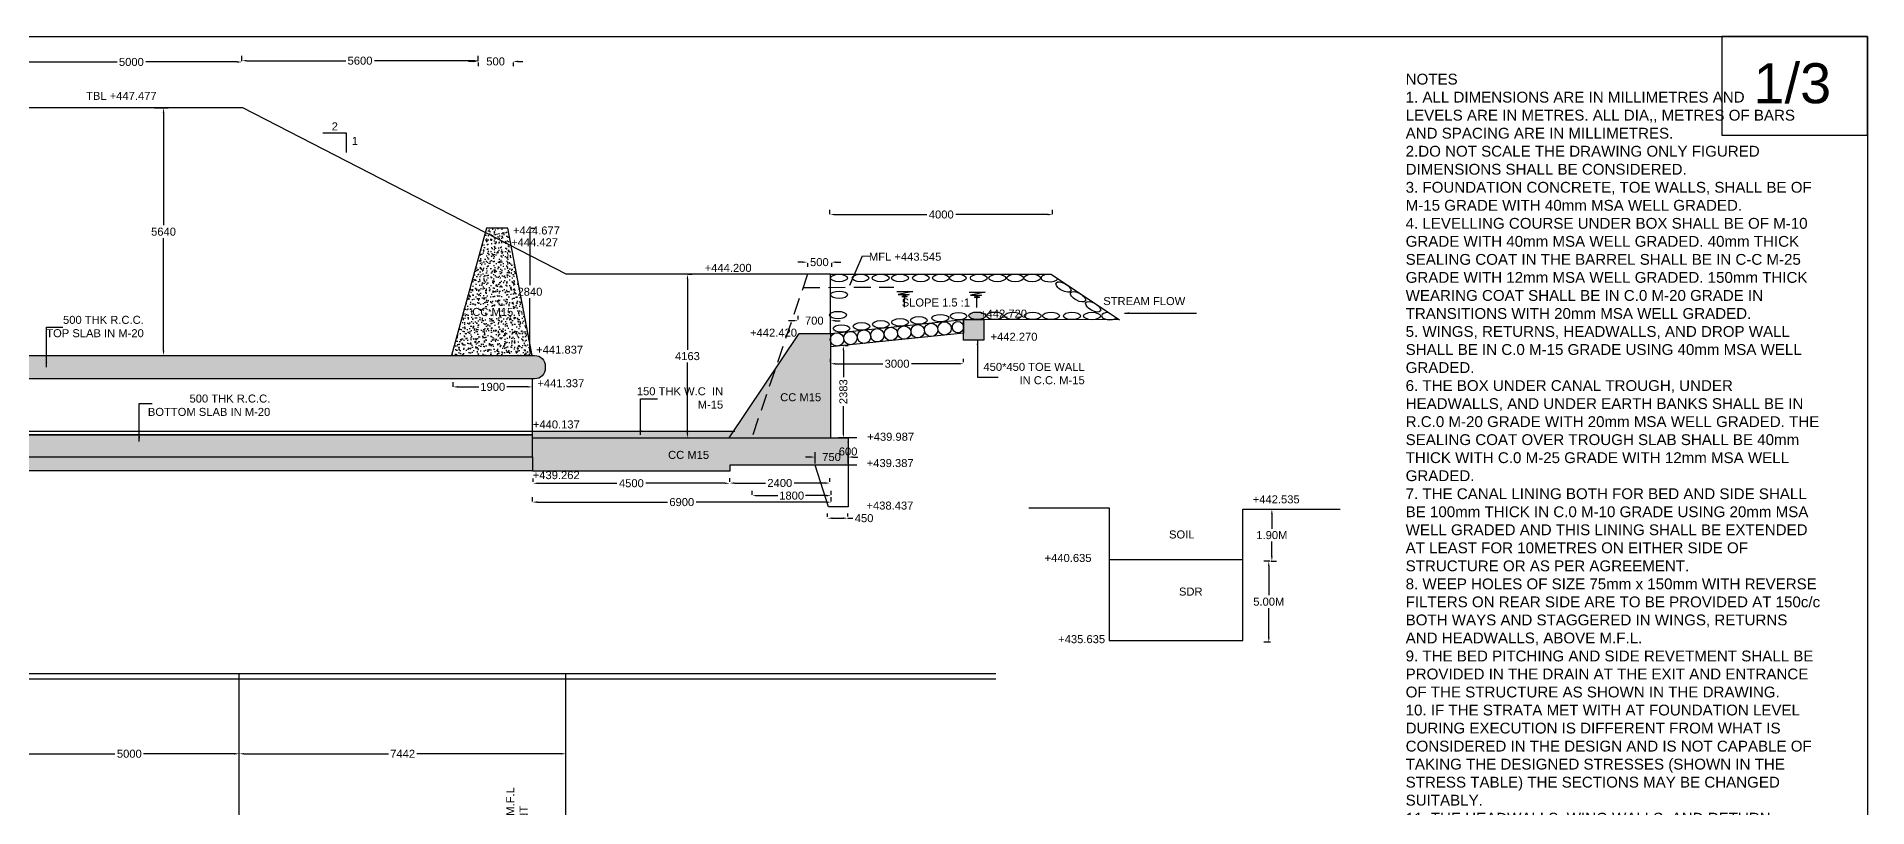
# Model space of a CAD drawing. Header units: metres. Extents: x 450 to 1468, y 479 to 784.
# Drawn here: x 1399.1 to 1467.8, y 755.2 to 784.1 of the extents above; entities that cross this region are included whole.
import ezdxf

# ---------------------------------------------------------------- set-up
doc = ezdxf.new("R2010")
doc.units = ezdxf.units.M
doc.header["$MEASUREMENT"] = 0
doc.linetypes.add('HIDDEN', pattern=[9.525, 6.35, -3.175])
for name, color, linetype in [('DIMENSION', 255, 'Continuous'), ('DRAWING', 7, 'Continuous'), ('HATCH', 7, 'Continuous'), ('TEXT', 255, 'Continuous')]:
    doc.layers.add(name, color=color, linetype=linetype)
doc.styles.get("Standard").update_dxf_attribs({"font": 'arial.ttf'})
doc.dimstyles.get("Standard").update_dxf_attribs({"dimtxt": 0.3, "dimasz": 0.18, "dimexe": 0.18, "dimexo": 0.0625, "dimgap": 0.09, "dimtad": 0, "dimtih": 1, "dimtoh": 1, "dimdec": 4, "dimzin": 0, "dimdsep": 46, "dimtxsty": 'Standard', "dimcen": 0.09, "dimadec": 0, "dimazin": 0, "dimtfac": 1, "dimtdec": 4, "dimtofl": 0, "dimtmove": 0, "dimatfit": 3, "dimfxl": 1, "dimtolj": 1, "dimtzin": 0, "dimarcsym": 0})
pattern_1 = [(50, (0, 0), (0.35863009, -0.03137607), [0.0375, -0.4125]), (355, (0, 0), (-0.06937567, 0.37609607), [0.03, -0.33]), (100.451444, (0.0299, -0.0026), (0.28925442, 0.344719995), [0.0318701, -0.35057106]), (46.1842, (0, 0.1), (0.53362067, -0.08275964), [0.05625, -0.61875]), (96.635635, (0.04447, 0.0931), (0.46733097, 0.4870593), [0.04780517, -0.52585688]), (351.184164, (0, 0.1), (0.46733097, 0.4870593), [0.045, -0.495]), (21, (0.05, 0.075), (0.298453526, -0.201309445), [0.0375, -0.4125]), (326, (0.05, 0.075), (0.12165767, 0.36257502), [0.03, -0.33]), (71.451445, (0.07487, 0.05822), (0.42011119, 0.16126558), [0.031870095, -0.35057106]), (37.5, (0, 0), (0.006079928, 0.166446927), [0, -0.326, 0, -0.335, 0, -0.33125]), (7.5, (0, 0), (0.131534769, 0.197205856), [0, -0.191, 0, -0.3185, 0, -0.12625]), (327.5, (-0.1115, 0), (0.266911218, -0.011277436), [0, -0.125, 0, -0.39, 0, -0.5175]), (317.5, (-0.1615, 0), (0.291593085, 0.05005249), [0, -0.1625, 0, -0.259, 0, -0.3675])]

# ---------------------------------------------------------------- blocks, each defined once
blk = doc.blocks.new('*D57')
at = {"layer": 'Defpoints', "color": 0, "ltscale": 0.1, "transparency": 16777216}
for p in [(1445.361, 766.362), (1445.355, 764.412), (1445.45, 764.412)]:
    blk.add_point(p, dxfattribs=at)
at = {"layer": 'DIMENSION', "color": 0, "lineweight": -2, "ltscale": 0.1, "transparency": 16777216}
for p, q in [((1445.424, 766.362), (1445.63, 766.362)), ((1445.45, 766.182), (1445.45, 765.63)), ((1445.45, 764.592), (1445.45, 765.144)), ((1445.418, 764.412), (1445.63, 764.412))]:
    blk.add_line(p, q, dxfattribs=at)
at = {"layer": 'DIMENSION', "color": 0, "ltscale": 0.1, "transparency": 16777216}
for points in [[(1445.42, 766.182), (1445.48, 766.182), (1445.45, 766.362)], [(1445.42, 764.592), (1445.48, 764.592), (1445.45, 764.412)]]:
    blk.add_solid(points, dxfattribs=at)
at = {"layer": 'DIMENSION', "color": 0, "ltscale": 0.1, "transparency": 16777216, "insert": (1445.45, 765.387), "char_height": 0.3, "attachment_point": 5}
blk.add_mtext('\\A1;1.90M', dxfattribs=at)
blk = doc.blocks.new('*D58')
at = {"layer": 'Defpoints', "color": 0, "ltscale": 0.1, "transparency": 16777216}
for p in [(1445.435, 764.412), (1445.335, 761.374), (1445.456, 761.374)]:
    blk.add_point(p, dxfattribs=at)
at = {"layer": 'DIMENSION', "color": 0, "lineweight": -2, "ltscale": 0.1, "transparency": 16777216}
for p, q in [((1445.372, 764.412), (1445.155, 764.412)), ((1445.335, 764.232), (1445.335, 763.136)), ((1445.335, 761.554), (1445.335, 762.65)), ((1445.394, 761.374), (1445.155, 761.374))]:
    blk.add_line(p, q, dxfattribs=at)
at = {"layer": 'DIMENSION', "color": 0, "ltscale": 0.1, "transparency": 16777216}
for points in [[(1445.305, 764.232), (1445.365, 764.232), (1445.335, 764.412)], [(1445.305, 761.554), (1445.365, 761.554), (1445.335, 761.374)]]:
    blk.add_solid(points, dxfattribs=at)
at = {"layer": 'DIMENSION', "color": 0, "ltscale": 0.1, "transparency": 16777216, "insert": (1445.335, 762.893), "char_height": 0.3, "attachment_point": 5}
blk.add_mtext('\\A1;5.00M', dxfattribs=at)
blk = doc.blocks.new('*D82')
at = {"layer": 'Defpoints', "color": 0, "ltscale": 0.1, "transparency": 16777216}
for p in [(1406.84, 783.119), (1398.55, 783.083), (1406.84, 783.083)]:
    blk.add_point(p, dxfattribs=at)
at = {"layer": 'DIMENSION', "color": 0, "lineweight": -2, "ltscale": 0.1, "transparency": 16777216}
for p, q in [((1398.55, 783.146), (1398.55, 783.299)), ((1398.73, 783.119), (1402.158, 783.119)), ((1406.66, 783.119), (1403.233, 783.119)), ((1406.84, 783.146), (1406.84, 783.299))]:
    blk.add_line(p, q, dxfattribs=at)
at = {"layer": 'DIMENSION', "color": 0, "ltscale": 0.1, "transparency": 16777216}
for points in [[(1398.73, 783.149), (1398.73, 783.089), (1398.55, 783.119)], [(1406.66, 783.149), (1406.66, 783.089), (1406.84, 783.119)]]:
    blk.add_solid(points, dxfattribs=at)
at = {"layer": 'DIMENSION', "color": 0, "ltscale": 0.1, "transparency": 16777216, "insert": (1402.695, 783.119), "char_height": 0.3, "attachment_point": 5}
blk.add_mtext('\\A1;5000', dxfattribs=at)
blk = doc.blocks.new('*D83')
at = {"layer": 'Defpoints', "color": 0, "ltscale": 0.1, "transparency": 16777216}
for p in [(1415.694, 783.167), (1406.84, 783.083), (1415.694, 783.083)]:
    blk.add_point(p, dxfattribs=at)
at = {"layer": 'DIMENSION', "color": 0, "lineweight": -2, "ltscale": 0.1, "transparency": 16777216}
for p, q in [((1406.84, 783.146), (1406.84, 783.347)), ((1407.02, 783.167), (1410.73, 783.167)), ((1415.514, 783.167), (1411.805, 783.167)), ((1415.694, 783.146), (1415.694, 783.347))]:
    blk.add_line(p, q, dxfattribs=at)
at = {"layer": 'DIMENSION', "color": 0, "ltscale": 0.1, "transparency": 16777216}
for points in [[(1407.02, 783.197), (1407.02, 783.137), (1406.84, 783.167)], [(1415.514, 783.197), (1415.514, 783.137), (1415.694, 783.167)]]:
    blk.add_solid(points, dxfattribs=at)
at = {"layer": 'DIMENSION', "color": 0, "ltscale": 0.1, "transparency": 16777216, "insert": (1411.267, 783.167), "char_height": 0.3, "attachment_point": 5}
blk.add_mtext('\\A1;5600', dxfattribs=at)
blk = doc.blocks.new('*D84')
at = {"layer": 'Defpoints', "color": 0, "ltscale": 0.1, "transparency": 16777216}
for p in [(1415.694, 783.167), (1417.006, 783.167), (1417.006, 783.139)]:
    blk.add_point(p, dxfattribs=at)
at = {"layer": 'DIMENSION', "color": 0, "lineweight": -2, "ltscale": 0.1, "transparency": 16777216}
for p, q in [((1415.514, 783.139), (1415.334, 783.139)), ((1417.186, 783.139), (1417.366, 783.139)), ((1415.694, 783.105), (1415.694, 782.959)), ((1417.006, 783.105), (1417.006, 782.959))]:
    blk.add_line(p, q, dxfattribs=at)
at = {"layer": 'DIMENSION', "color": 0, "ltscale": 0.1, "transparency": 16777216}
for points in [[(1415.514, 783.169), (1415.514, 783.109), (1415.694, 783.139)], [(1417.186, 783.169), (1417.186, 783.109), (1417.006, 783.139)]]:
    blk.add_solid(points, dxfattribs=at)
at = {"layer": 'DIMENSION', "color": 0, "ltscale": 0.1, "transparency": 16777216, "insert": (1416.35, 783.139), "char_height": 0.3, "attachment_point": 5}
blk.add_mtext('\\A1;500', dxfattribs=at)
blk = doc.blocks.new('*D85')
at = {"layer": 'Defpoints', "color": 0, "ltscale": 0.1, "transparency": 16777216}
for p in [(1428.885, 777.348), (1437.23, 777.402), (1437.23, 777.348)]:
    blk.add_point(p, dxfattribs=at)
at = {"layer": 'DIMENSION', "color": 0, "lineweight": -2, "ltscale": 0.1, "transparency": 16777216}
for p, q in [((1428.885, 777.411), (1428.885, 777.582)), ((1429.065, 777.402), (1432.514, 777.402)), ((1437.05, 777.402), (1433.601, 777.402)), ((1437.23, 777.411), (1437.23, 777.582))]:
    blk.add_line(p, q, dxfattribs=at)
at = {"layer": 'DIMENSION', "color": 0, "ltscale": 0.1, "transparency": 16777216}
for points in [[(1429.065, 777.432), (1429.065, 777.372), (1428.885, 777.402)], [(1437.05, 777.432), (1437.05, 777.372), (1437.23, 777.402)]]:
    blk.add_solid(points, dxfattribs=at)
at = {"layer": 'DIMENSION', "color": 0, "ltscale": 0.1, "transparency": 16777216, "insert": (1433.057, 777.402), "char_height": 0.3, "attachment_point": 5}
blk.add_mtext('\\A1;4000', dxfattribs=at)
blk = doc.blocks.new('*D86')
at = {"layer": 'Defpoints', "color": 0, "ltscale": 0.1, "transparency": 16777216}
for p in [(1428.037, 775.645), (1428.936, 775.645), (1428.936, 775.617)]:
    blk.add_point(p, dxfattribs=at)
at = {"layer": 'DIMENSION', "color": 0, "lineweight": -2, "ltscale": 0.1, "transparency": 16777216}
for p, q in [((1427.857, 775.617), (1427.677, 775.617)), ((1428.037, 775.583), (1428.037, 775.437)), ((1428.936, 775.583), (1428.936, 775.437)), ((1429.116, 775.617), (1429.296, 775.617))]:
    blk.add_line(p, q, dxfattribs=at)
at = {"layer": 'DIMENSION', "color": 0, "ltscale": 0.1, "transparency": 16777216}
for points in [[(1427.857, 775.647), (1427.857, 775.587), (1428.037, 775.617)], [(1429.116, 775.647), (1429.116, 775.587), (1428.936, 775.617)]]:
    blk.add_solid(points, dxfattribs=at)
at = {"layer": 'DIMENSION', "color": 0, "ltscale": 0.1, "transparency": 16777216, "insert": (1428.487, 775.617), "char_height": 0.3, "attachment_point": 5}
blk.add_mtext('\\A1;500', dxfattribs=at)
blk = doc.blocks.new('*D87')
at = {"layer": 'Defpoints', "color": 0, "ltscale": 0.1, "transparency": 16777216}
for p in [(1427.688, 773.407), (1428.904, 773.424), (1428.904, 773.407)]:
    blk.add_point(p, dxfattribs=at)
at = {"layer": 'DIMENSION', "color": 0, "lineweight": -2, "ltscale": 0.1, "transparency": 16777216}
for p, q in [((1427.688, 773.469), (1427.688, 773.604)), ((1428.904, 773.469), (1428.904, 773.604)), ((1427.508, 773.424), (1427.328, 773.424)), ((1429.084, 773.424), (1429.264, 773.424))]:
    blk.add_line(p, q, dxfattribs=at)
at = {"layer": 'DIMENSION', "color": 0, "ltscale": 0.1, "transparency": 16777216}
for points in [[(1427.508, 773.454), (1427.508, 773.394), (1427.688, 773.424)], [(1429.084, 773.454), (1429.084, 773.394), (1428.904, 773.424)]]:
    blk.add_solid(points, dxfattribs=at)
at = {"layer": 'DIMENSION', "color": 0, "ltscale": 0.1, "transparency": 16777216, "insert": (1428.296, 773.424), "char_height": 0.3, "attachment_point": 5}
blk.add_mtext('\\A1;700', dxfattribs=at)
blk = doc.blocks.new('*D88')
at = {"layer": 'Defpoints', "color": 0, "ltscale": 0.1, "transparency": 16777216}
for p in [(1428.904, 771.811), (1428.904, 771.811), (1433.895, 771.811)]:
    blk.add_point(p, dxfattribs=at)
at = {"layer": 'DIMENSION', "color": 0, "lineweight": -2, "ltscale": 0.1, "transparency": 16777216}
for p, q in [((1428.904, 771.874), (1428.904, 771.991)), ((1429.084, 771.811), (1430.862, 771.811)), ((1433.715, 771.811), (1431.937, 771.811)), ((1433.895, 771.874), (1433.895, 771.991))]:
    blk.add_line(p, q, dxfattribs=at)
at = {"layer": 'DIMENSION', "color": 0, "ltscale": 0.1, "transparency": 16777216}
for points in [[(1429.084, 771.841), (1429.084, 771.781), (1428.904, 771.811)], [(1433.715, 771.841), (1433.715, 771.781), (1433.895, 771.811)]]:
    blk.add_solid(points, dxfattribs=at)
at = {"layer": 'DIMENSION', "color": 0, "ltscale": 0.1, "transparency": 16777216, "insert": (1431.4, 771.811), "char_height": 0.3, "attachment_point": 5}
blk.add_mtext('\\A1;3000', dxfattribs=at)
blk = doc.blocks.new('*D89')
at = {"layer": 'Defpoints', "color": 0, "ltscale": 0.1, "transparency": 16777216}
for p in [(1429.378, 772.496), (1429.387, 772.496), (1429.418, 769.028)]:
    blk.add_point(p, dxfattribs=at)
at = {"layer": 'DIMENSION', "color": 0, "lineweight": -2, "ltscale": 0.1, "transparency": 16777216}
for p, q in [((1429.387, 772.316), (1429.387, 771.302)), ((1429.441, 772.496), (1429.567, 772.496)), ((1429.387, 769.208), (1429.387, 770.221)), ((1429.355, 769.028), (1429.207, 769.028))]:
    blk.add_line(p, q, dxfattribs=at)
at = {"layer": 'DIMENSION', "color": 0, "ltscale": 0.1, "transparency": 16777216}
for points in [[(1429.357, 772.316), (1429.417, 772.316), (1429.387, 772.496)], [(1429.357, 769.208), (1429.417, 769.208), (1429.387, 769.028)]]:
    blk.add_solid(points, dxfattribs=at)
at = {"layer": 'DIMENSION', "color": 0, "ltscale": 0.1, "transparency": 16777216, "insert": (1429.387, 770.762), "char_height": 0.3, "attachment_point": 5, "rotation": 90}
blk.add_mtext('\\A1;2383', dxfattribs=at)
blk = doc.blocks.new('*D90')
at = {"layer": 'Defpoints', "color": 0, "ltscale": 0.1, "transparency": 16777216}
for p in [(1429.564, 769.028), (1429.952, 769.028), (1429.952, 768.015)]:
    blk.add_point(p, dxfattribs=at)
at = {"layer": 'DIMENSION', "color": 0, "lineweight": -2, "ltscale": 0.1, "transparency": 16777216}
for p, q in [((1429.889, 769.028), (1429.384, 769.028)), ((1429.564, 768.848), (1429.564, 768.765)), ((1429.889, 768.015), (1429.384, 768.015)), ((1429.564, 768.195), (1429.564, 768.278))]:
    blk.add_line(p, q, dxfattribs=at)
at = {"layer": 'DIMENSION', "color": 0, "ltscale": 0.1, "transparency": 16777216}
for points in [[(1429.534, 768.848), (1429.594, 768.848), (1429.564, 769.028)], [(1429.534, 768.195), (1429.594, 768.195), (1429.564, 768.015)]]:
    blk.add_solid(points, dxfattribs=at)
at = {"layer": 'DIMENSION', "color": 0, "ltscale": 0.1, "transparency": 16777216, "insert": (1429.564, 768.521), "char_height": 0.3, "attachment_point": 5}
blk.add_mtext('\\A1;600', dxfattribs=at)
blk = doc.blocks.new('*D91')
at = {"layer": 'Defpoints', "color": 0, "ltscale": 0.1, "transparency": 16777216}
for p in [(1428.325, 768.015), (1429.564, 768.314), (1429.564, 768.015)]:
    blk.add_point(p, dxfattribs=at)
at = {"layer": 'DIMENSION', "color": 0, "lineweight": -2, "ltscale": 0.1, "transparency": 16777216}
for p, q in [((1428.145, 768.314), (1427.965, 768.314)), ((1428.325, 768.077), (1428.325, 768.494)), ((1429.564, 768.077), (1429.564, 768.494)), ((1429.744, 768.314), (1429.924, 768.314))]:
    blk.add_line(p, q, dxfattribs=at)
at = {"layer": 'DIMENSION', "color": 0, "ltscale": 0.1, "transparency": 16777216}
for points in [[(1428.145, 768.344), (1428.145, 768.284), (1428.325, 768.314)], [(1429.744, 768.344), (1429.744, 768.284), (1429.564, 768.314)]]:
    blk.add_solid(points, dxfattribs=at)
at = {"layer": 'DIMENSION', "color": 0, "ltscale": 0.1, "transparency": 16777216, "insert": (1428.944, 768.314), "char_height": 0.3, "attachment_point": 5}
blk.add_mtext('\\A1;750', dxfattribs=at)
blk = doc.blocks.new('*D92')
at = {"layer": 'Defpoints', "color": 0, "ltscale": 0.1, "transparency": 16777216}
for p in [(1425.125, 767.34), (1425.125, 767.321), (1428.884, 767.321)]:
    blk.add_point(p, dxfattribs=at)
at = {"layer": 'DIMENSION', "color": 0, "lineweight": -2, "ltscale": 0.1, "transparency": 16777216}
for p, q in [((1425.125, 767.384), (1425.125, 767.52)), ((1425.305, 767.34), (1426.464, 767.34)), ((1428.704, 767.34), (1427.544, 767.34)), ((1428.884, 767.384), (1428.884, 767.52))]:
    blk.add_line(p, q, dxfattribs=at)
at = {"layer": 'DIMENSION', "color": 0, "ltscale": 0.1, "transparency": 16777216}
for points in [[(1425.305, 767.37), (1425.305, 767.31), (1425.125, 767.34)], [(1428.704, 767.37), (1428.704, 767.31), (1428.884, 767.34)]]:
    blk.add_solid(points, dxfattribs=at)
at = {"layer": 'DIMENSION', "color": 0, "ltscale": 0.1, "transparency": 16777216, "insert": (1427.004, 767.34), "char_height": 0.3, "attachment_point": 5}
blk.add_mtext('\\A1;2400', dxfattribs=at)
blk = doc.blocks.new('*D93')
at = {"layer": 'Defpoints', "color": 0, "ltscale": 0.1, "transparency": 16777216}
for p in [(1425.967, 766.868), (1425.967, 766.831), (1428.93, 766.831)]:
    blk.add_point(p, dxfattribs=at)
at = {"layer": 'DIMENSION', "color": 0, "lineweight": -2, "ltscale": 0.1, "transparency": 16777216}
for p, q in [((1425.967, 766.893), (1425.967, 767.048)), ((1426.147, 766.868), (1426.925, 766.868)), ((1428.75, 766.868), (1427.972, 766.868)), ((1428.93, 766.893), (1428.93, 767.048))]:
    blk.add_line(p, q, dxfattribs=at)
at = {"layer": 'DIMENSION', "color": 0, "ltscale": 0.1, "transparency": 16777216}
for points in [[(1426.147, 766.898), (1426.147, 766.838), (1425.967, 766.868)], [(1428.75, 766.898), (1428.75, 766.838), (1428.93, 766.868)]]:
    blk.add_solid(points, dxfattribs=at)
at = {"layer": 'DIMENSION', "color": 0, "ltscale": 0.1, "transparency": 16777216, "insert": (1427.449, 766.868), "char_height": 0.3, "attachment_point": 5}
blk.add_mtext('\\A1;1800', dxfattribs=at)
blk = doc.blocks.new('*D94')
at = {"layer": 'Defpoints', "color": 0, "ltscale": 0.1, "transparency": 16777216}
for p in [(1417.728, 766.625), (1417.728, 766.59), (1428.93, 766.59)]:
    blk.add_point(p, dxfattribs=at)
at = {"layer": 'DIMENSION', "color": 0, "lineweight": -2, "ltscale": 0.1, "transparency": 16777216}
for p, q in [((1417.728, 766.653), (1417.728, 766.805)), ((1428.93, 766.653), (1428.93, 766.805)), ((1417.908, 766.625), (1422.791, 766.625)), ((1428.75, 766.625), (1423.867, 766.625))]:
    blk.add_line(p, q, dxfattribs=at)
at = {"layer": 'DIMENSION', "color": 0, "ltscale": 0.1, "transparency": 16777216}
for points in [[(1417.908, 766.655), (1417.908, 766.595), (1417.728, 766.625)], [(1428.75, 766.655), (1428.75, 766.595), (1428.93, 766.625)]]:
    blk.add_solid(points, dxfattribs=at)
at = {"layer": 'DIMENSION', "color": 0, "ltscale": 0.1, "transparency": 16777216, "insert": (1423.329, 766.625), "char_height": 0.3, "attachment_point": 5}
blk.add_mtext('\\A1;6900', dxfattribs=at)
blk = doc.blocks.new('*D95')
at = {"layer": 'Defpoints', "color": 0, "ltscale": 0.1, "transparency": 16777216}
for p in [(1417.756, 767.331), (1417.756, 767.321), (1425.125, 767.321)]:
    blk.add_point(p, dxfattribs=at)
at = {"layer": 'DIMENSION', "color": 0, "lineweight": -2, "ltscale": 0.1, "transparency": 16777216}
for p, q in [((1417.756, 767.384), (1417.756, 767.511)), ((1417.936, 767.331), (1420.897, 767.331)), ((1424.945, 767.331), (1421.984, 767.331)), ((1425.125, 767.384), (1425.125, 767.511))]:
    blk.add_line(p, q, dxfattribs=at)
at = {"layer": 'DIMENSION', "color": 0, "ltscale": 0.1, "transparency": 16777216}
for points in [[(1417.936, 767.361), (1417.936, 767.301), (1417.756, 767.331)], [(1424.945, 767.361), (1424.945, 767.301), (1425.125, 767.331)]]:
    blk.add_solid(points, dxfattribs=at)
at = {"layer": 'DIMENSION', "color": 0, "ltscale": 0.1, "transparency": 16777216, "insert": (1421.44, 767.331), "char_height": 0.3, "attachment_point": 5}
blk.add_mtext('\\A1;4500', dxfattribs=at)
blk = doc.blocks.new('*D96')
at = {"layer": 'Defpoints', "color": 0, "ltscale": 0.1, "transparency": 16777216}
for p in [(1414.756, 770.878), (1417.73, 770.943), (1417.73, 770.878)]:
    blk.add_point(p, dxfattribs=at)
at = {"layer": 'DIMENSION', "color": 0, "lineweight": -2, "ltscale": 0.1, "transparency": 16777216}
for p, q in [((1414.756, 770.94), (1414.756, 771.123)), ((1414.936, 770.943), (1415.72, 770.943)), ((1417.55, 770.943), (1416.766, 770.943)), ((1417.73, 770.94), (1417.73, 771.123))]:
    blk.add_line(p, q, dxfattribs=at)
at = {"layer": 'DIMENSION', "color": 0, "ltscale": 0.1, "transparency": 16777216}
for points in [[(1414.936, 770.973), (1414.936, 770.913), (1414.756, 770.943)], [(1417.55, 770.973), (1417.55, 770.913), (1417.73, 770.943)]]:
    blk.add_solid(points, dxfattribs=at)
at = {"layer": 'DIMENSION', "color": 0, "ltscale": 0.1, "transparency": 16777216, "insert": (1416.243, 770.943), "char_height": 0.3, "attachment_point": 5}
blk.add_mtext('\\A1;1900', dxfattribs=at)
blk = doc.blocks.new('*D97')
at = {"layer": 'Defpoints', "color": 0, "ltscale": 0.1, "transparency": 16777216}
for p in [(1423.523, 775.162), (1423.541, 775.162), (1423.523, 769.028)]:
    blk.add_point(p, dxfattribs=at)
at = {"layer": 'DIMENSION', "color": 0, "lineweight": -2, "ltscale": 0.1, "transparency": 16777216}
for p, q in [((1423.541, 774.982), (1423.541, 772.338)), ((1423.585, 775.162), (1423.721, 775.162)), ((1423.541, 769.208), (1423.541, 771.852)), ((1423.585, 769.028), (1423.721, 769.028))]:
    blk.add_line(p, q, dxfattribs=at)
at = {"layer": 'DIMENSION', "color": 0, "ltscale": 0.1, "transparency": 16777216}
for points in [[(1423.511, 774.982), (1423.571, 774.982), (1423.541, 775.162)], [(1423.511, 769.208), (1423.571, 769.208), (1423.541, 769.028)]]:
    blk.add_solid(points, dxfattribs=at)
at = {"layer": 'DIMENSION', "color": 0, "ltscale": 0.1, "transparency": 16777216, "insert": (1423.541, 772.095), "char_height": 0.3, "attachment_point": 5}
blk.add_mtext('\\A1;4163', dxfattribs=at)
blk = doc.blocks.new('*D98')
at = {"layer": 'Defpoints', "color": 0, "ltscale": 0.1, "transparency": 16777216}
for p in [(1428.793, 766.012), (1429.557, 766.022), (1429.557, 766.022)]:
    blk.add_point(p, dxfattribs=at)
at = {"layer": 'DIMENSION', "color": 0, "lineweight": -2, "ltscale": 0.1, "transparency": 16777216}
for p, q in [((1428.793, 766.075), (1428.793, 766.202)), ((1428.973, 766.022), (1429.377, 766.022)), ((1429.557, 766.084), (1429.557, 766.202)), ((1429.557, 766.022), (1429.737, 766.022))]:
    blk.add_line(p, q, dxfattribs=at)
at = {"layer": 'DIMENSION', "color": 0, "ltscale": 0.1, "transparency": 16777216}
for points in [[(1428.973, 766.052), (1428.973, 765.992), (1428.793, 766.022)], [(1429.377, 766.052), (1429.377, 765.992), (1429.557, 766.022)]]:
    blk.add_solid(points, dxfattribs=at)
at = {"layer": 'DIMENSION', "color": 0, "ltscale": 0.1, "transparency": 16777216, "insert": (1430.164, 766.022), "char_height": 0.3, "attachment_point": 5}
blk.add_mtext('\\A1;450', dxfattribs=at)
blk = doc.blocks.new('*D99')
at = {"layer": 'Defpoints', "color": 0, "ltscale": 0.1, "transparency": 16777216}
for p in [(1417.619, 776.895), (1417.637, 776.895), (1417.812, 772.12)]:
    blk.add_point(p, dxfattribs=at)
at = {"layer": 'DIMENSION', "color": 0, "lineweight": -2, "ltscale": 0.1, "transparency": 16777216}
for p, q in [((1417.637, 776.715), (1417.637, 774.751)), ((1417.681, 776.895), (1417.817, 776.895)), ((1417.637, 772.3), (1417.637, 774.264)), ((1417.75, 772.12), (1417.457, 772.12))]:
    blk.add_line(p, q, dxfattribs=at)
at = {"layer": 'DIMENSION', "color": 0, "ltscale": 0.1, "transparency": 16777216}
for points in [[(1417.607, 776.715), (1417.667, 776.715), (1417.637, 776.895)], [(1417.607, 772.3), (1417.667, 772.3), (1417.637, 772.12)]]:
    blk.add_solid(points, dxfattribs=at)
at = {"layer": 'DIMENSION', "color": 0, "ltscale": 0.1, "transparency": 16777216, "insert": (1417.637, 774.507), "char_height": 0.3, "attachment_point": 5}
blk.add_mtext('\\A1;2840', dxfattribs=at)
blk = doc.blocks.new('*D100')
at = {"layer": 'Defpoints', "color": 0, "ltscale": 0.1, "transparency": 16777216}
for p in [(1403.497, 781.399), (1403.9, 781.399), (1403.471, 772.12)]:
    blk.add_point(p, dxfattribs=at)
at = {"layer": 'DIMENSION', "color": 0, "lineweight": -2, "ltscale": 0.1, "transparency": 16777216}
for p, q in [((1403.56, 781.399), (1404.08, 781.399)), ((1403.9, 781.219), (1403.9, 777.003)), ((1403.9, 772.3), (1403.9, 776.516)), ((1403.533, 772.12), (1404.08, 772.12))]:
    blk.add_line(p, q, dxfattribs=at)
at = {"layer": 'DIMENSION', "color": 0, "ltscale": 0.1, "transparency": 16777216}
for points in [[(1403.87, 781.219), (1403.93, 781.219), (1403.9, 781.399)], [(1403.87, 772.3), (1403.93, 772.3), (1403.9, 772.12)]]:
    blk.add_solid(points, dxfattribs=at)
at = {"layer": 'DIMENSION', "color": 0, "ltscale": 0.1, "transparency": 16777216, "insert": (1403.9, 776.759), "char_height": 0.3, "attachment_point": 5}
blk.add_mtext('\\A1;5640', dxfattribs=at)
blk = doc.blocks.new('*D113')
at = {"layer": 'Defpoints', "color": 0, "ltscale": 0.1, "transparency": 16777216}
for p in [(1398.495, 757.194), (1406.74, 757.194), (1406.74, 757.194)]:
    blk.add_point(p, dxfattribs=at)
at = {"layer": 'DIMENSION', "color": 0, "lineweight": -2, "ltscale": 0.1, "transparency": 16777216}
for p, q in [((1398.495, 757.256), (1398.495, 757.374)), ((1398.675, 757.194), (1402.08, 757.194)), ((1406.56, 757.194), (1403.155, 757.194)), ((1406.74, 757.256), (1406.74, 757.374))]:
    blk.add_line(p, q, dxfattribs=at)
at = {"layer": 'DIMENSION', "color": 0, "ltscale": 0.1, "transparency": 16777216}
for points in [[(1398.675, 757.224), (1398.675, 757.164), (1398.495, 757.194)], [(1406.56, 757.224), (1406.56, 757.164), (1406.74, 757.194)]]:
    blk.add_solid(points, dxfattribs=at)
at = {"layer": 'DIMENSION', "color": 0, "ltscale": 0.1, "transparency": 16777216, "insert": (1402.618, 757.194), "char_height": 0.3, "attachment_point": 5}
blk.add_mtext('\\A1;5000', dxfattribs=at)
blk = doc.blocks.new('*D114')
at = {"layer": 'Defpoints', "color": 0, "ltscale": 0.1, "transparency": 16777216}
for p in [(1406.74, 757.194), (1418.988, 757.194), (1418.988, 757.194)]:
    blk.add_point(p, dxfattribs=at)
at = {"layer": 'DIMENSION', "color": 0, "lineweight": -2, "ltscale": 0.1, "transparency": 16777216}
for p, q in [((1406.74, 757.256), (1406.74, 757.374)), ((1406.92, 757.194), (1412.329, 757.194)), ((1418.808, 757.194), (1413.399, 757.194)), ((1418.988, 757.256), (1418.988, 757.374))]:
    blk.add_line(p, q, dxfattribs=at)
at = {"layer": 'DIMENSION', "color": 0, "ltscale": 0.1, "transparency": 16777216}
for points in [[(1406.92, 757.224), (1406.92, 757.164), (1406.74, 757.194)], [(1418.808, 757.224), (1418.808, 757.164), (1418.988, 757.194)]]:
    blk.add_solid(points, dxfattribs=at)
at = {"layer": 'DIMENSION', "color": 0, "ltscale": 0.1, "transparency": 16777216, "insert": (1412.864, 757.194), "char_height": 0.3, "attachment_point": 5}
blk.add_mtext('\\A1;7442', dxfattribs=at)

msp = doc.modelspace()

# ---------------------------------------------------------------- hatches: boundary and pattern name
at = {"layer": 'DRAWING', "linetype": 'HIDDEN', "ltscale": 0.1}
h = msp.add_hatch(dxfattribs=at)
h.set_pattern_fill('AR-CONC', scale=0.05)
h.set_pattern_definition(pattern_1)
h.paths.add_polyline_path([(1429.56355, 769.02803), (1417.72947, 769.02803), (1417.72947, 768.32535), (1417.72799, 768.32535), (1417.72799, 767.78387), (1425.12691, 767.78387), (1425.12691, 768.01473), (1429.56355, 768.01473)])
h.paths.add_polyline_path([(1428.90445, 772.66487, -0.05809125), (1428.89773, 772.72252, -0.05809125), (1428.90445, 772.78017), (1428.90445, 772.94835), (1427.73394, 772.94835), (1426.82179, 771.58522), (1425.94996, 769.02803), (1428.90445, 769.02803)])
h.paths.add_polyline_path([(1426.82179, 771.58522), (1425.11061, 769.02803), (1425.94996, 769.02803)])
h.paths.add_polyline_path([(1425.27975, 769.28079), (1417.72948, 769.28079), (1417.72947, 769.15246), (1417.72947, 769.02803), (1425.11061, 769.02803)])
edge = h.paths.add_edge_path()
edge.add_line((1434.65191, 773.47121), (1434.42647, 773.47121))
edge.add_ellipse((1434.40665, 773.61025), major_axis=(-0.31529, 0), ratio=0.44187519, start_angle=86.3950596, end_angle=93.6049404, ccw=False)
edge.add_ellipse((1434.40665, 773.61025), major_axis=(-0.31529, 0), ratio=0.44187519, start_angle=93.6049404, end_angle=446.3950596)
edge.add_line((1434.38682, 773.47121), (1433.89487, 773.47121))
edge.add_line((1433.89487, 773.47121), (1433.89487, 772.6898))
edge.add_line((1433.89487, 772.6898), (1434.65191, 772.6898))
edge.add_line((1434.65191, 772.6898), (1434.65191, 773.47121))
h.paths.add_polyline_path([(1422.75757, 768.07601), (1424.44461, 768.07601), (1424.44461, 768.69423), (1422.75757, 768.69423)], flags=24)
at = {"layer": 'HATCH', "ltscale": 0.1}
h = msp.add_hatch(dxfattribs=at)
h.set_pattern_fill('AR-CONC', scale=0.05)
h.set_pattern_definition(pattern_1)
h.paths.add_polyline_path([(1331.56764, 776.89575), (1330.768, 776.89575), (1329.86164, 772.12046), (1332.87874, 772.1204)])
h.paths.add_polyline_path([(1367.75537, 772.11978), (1329.86165, 772.12046, 0.44209546), (1329.46342, 771.68282, 0.44209653), (1329.86165, 771.24519), (1367.75537, 771.246)])
h.paths.add_polyline_path([(1367.75537, 769.15165), (1367.75537, 769.15205), (1329.86135, 769.15205), (1329.86135, 768.32535), (1367.75537, 768.32535)])
h.paths.add_polyline_path([(1417.72799, 768.32535), (1329.86135, 768.32535), (1329.86135, 767.79532), (1417.72799, 767.79532)])
h = msp.add_hatch(dxfattribs=at)
h.set_pattern_fill('AR-CONC', scale=0.05)
h.set_pattern_definition(pattern_1)
h.paths.add_polyline_path([(1416.81076, 776.89512), (1416.01112, 776.89512), (1414.70002, 772.11978), (1417.71713, 772.11978)])
h = msp.add_hatch(dxfattribs=at)
h.set_pattern_fill('AR-CONC', scale=0.05)
h.set_pattern_definition(pattern_1)
h.paths.add_polyline_path([(1417.81204, 772.11978), (1386.66106, 772.11978), (1386.66106, 771.24518), (1417.81203, 771.24451, 0.41421985), (1418.21204, 771.64451), (1418.21204, 771.71978, 0.41421356)])
h.paths.add_polyline_path([(1417.72947, 769.15246), (1386.66106, 769.15246), (1386.66106, 768.32535), (1417.72947, 768.32535)])

# ---------------------------------------------------------------- linework, layer by layer
at = {"layer": 'DIMENSION', "ltscale": 0.1}
msp.add_lwpolyline([(1467.77643, 784.06921), (1462.31847, 784.06921), (1462.31847, 780.37364), (1467.77643, 780.37364)], close=True, dxfattribs=at)
at = {"layer": 'DRAWING', "ltscale": 0.1}
for points in [[(1428.90445, 775.16238), (1418.99791, 775.16238), (1406.86995, 781.39892), (1398.4358, 781.39892), (1384.89793, 772.1698)], [(1409.86737, 780.46956), (1410.74858, 780.46956), (1410.74858, 779.7255)], [(1417.71712, 772.11983), (1416.81076, 776.89512), (1416.01112, 776.89512), (1414.70002, 772.11978)], [(1428.90445, 772.94835), (1428.90445, 775.16238), (1437.17115, 775.16238), (1439.73316, 773.45964), (1434.65191, 773.47121)], [(1431.38905, 774.51847), (1431.98672, 774.51847), (1431.44389, 774.40633), (1431.84839, 774.40633), (1431.57438, 774.3281), (1431.77793, 774.3281), (1431.67091, 774.29419), (1431.67091, 773.93432)], [(1434.10208, 774.49731), (1434.69975, 774.49731), (1434.15692, 774.38517), (1434.56142, 774.38517), (1434.28741, 774.30694), (1434.49096, 774.30694), (1434.38394, 774.27303), (1434.38394, 773.91316)], [(1425.11061, 769.02803), (1427.73394, 772.94835), (1428.90445, 772.94835), (1428.90445, 769.02803)], [(1428.90445, 772.94835), (1433.89487, 773.47121), (1433.89487, 772.9536), (1428.90445, 772.44773)], [(1386.66106, 769.15246), (1417.72947, 769.15246), (1417.72952, 771.11618)], [(1386.6611, 769.28079), (1417.72952, 769.28079), (1417.72956, 771.24451)], [(1417.72947, 769.02803), (1429.56355, 769.02803), (1429.56355, 768.01473), (1425.12691, 768.01473), (1425.12691, 767.78387), (1417.72799, 767.78387)], [(1417.72952, 769.28079), (1425.31602, 769.28079)], [(1429.56355, 768.01473), (1429.56355, 766.4426), (1428.82383, 766.4426), (1428.3254, 768.01473)], [(1436.33981, 766.41022), (1439.34987, 766.41022), (1439.34987, 761.4447), (1444.36099, 761.4447), (1444.36099, 766.36186), (1448.00714, 766.36186)], [(1439.34987, 764.48049), (1444.36099, 764.48049)], [(1389.52201, 760.19744), (1435.10814, 760.19744)], [(1389.52201, 760.00444), (1435.10814, 760.00444)], [(1406.7403, 730.68121), (1406.7403, 760.19744)], [(1418.98787, 730.68121), (1418.98787, 760.19744)]]:
    msp.add_lwpolyline(points, dxfattribs=at)
at = {"layer": 'DRAWING', "linetype": 'HIDDEN', "ltscale": 0.1}
for points in [[(1428.04135, 775.16238), (1425.94996, 769.02803)], [(1427.87261, 774.66744), (1431.28299, 774.68168)]]:
    msp.add_lwpolyline(points, dxfattribs=at)
at = {"layer": 'DRAWING', "ltscale": 0.1}
for points in [[(1433.89487, 773.47121), (1434.65191, 773.47121), (1434.65191, 772.6898), (1433.89487, 772.6898)], [(1417.72947, 769.15246), (1386.66106, 769.15246), (1386.66106, 768.32535), (1417.72947, 768.32535)], [(1329.86135, 768.32535), (1417.72799, 768.32535), (1417.72799, 767.79532), (1329.86135, 767.79532)]]:
    msp.add_lwpolyline(points, close=True, dxfattribs=at)
msp.add_lwpolyline([(1386.66106, 772.11978), (1417.81204, 772.11978, -0.41421356), (1418.21204, 771.71978), (1418.21204, 771.64451, -0.41421985), (1417.81203, 771.24451), (1386.66106, 771.24518)], format="xyb", close=True, dxfattribs=at)
at = {"layer": 'DRAWING'}
for centre, radius in [((1429.14833, 772.72252), 0.25061), ((1429.65337, 772.77425), 0.25061), ((1430.16212, 772.82582), 0.25061), ((1430.65739, 772.87603), 0.25061), ((1431.16898, 772.92788), 0.25061), ((1431.6686, 772.97853), 0.25061), ((1432.17369, 773.02973), 0.25061), ((1432.67593, 773.08064), 0.25061), ((1433.18013, 773.13175), 0.25061), ((1433.68155, 773.18258), 0.21332)]:
    msp.add_circle(centre, radius, dxfattribs=at)
for centre, major_axis in [((1429.22437, 775.02306), (-0.31529, 0)), ((1430.0313, 775.02306), (-0.31529, 0)), ((1430.78727, 775.02306), (-0.31529, 0)), ((1431.50781, 775.02306), (-0.31529, 0)), ((1432.29131, 775.02306), (-0.31529, 0)), ((1433.0378, 775.02306), (-0.31529, 0)), ((1433.67727, 775.02306), (-0.31529, 0)), ((1434.46218, 775.02306), (-0.31529, 0)), ((1435.15909, 775.02306), (-0.31529, 0)), ((1435.82846, 775.02306), (-0.31529, 0)), ((1436.46235, 775.02306), (-0.31529, 0)), ((1437.63904, 774.68456), (-0.27438, 0.1553)), ((1429.22596, 774.39505), (-0.31529, 0)), ((1438.18613, 774.32096), (-0.27438, 0.1553)), ((1429.18732, 773.63515), (-0.31529, 0)), ((1432.21808, 773.43665), (-0.31529, 0)), ((1433.02206, 773.52088), (-0.31529, 0)), ((1433.70434, 773.59237), (-0.31529, 0)), ((1434.40665, 773.61025), (-0.31529, 0)), ((1435.06491, 773.60927), (-0.31529, 0)), ((1435.7472, 773.60771), (-0.31529, 0)), ((1436.48542, 773.60603), (-0.31529, 0)), ((1437.17271, 773.60447), (-0.31529, 0)), ((1437.95592, 773.60269), (-0.31529, 0)), ((1438.70605, 773.60098), (-0.31529, 0)), ((1438.75289, 773.94429), (-0.27438, 0.1553)), ((1429.31833, 773.13283), (-0.31529, 0)), ((1430.06937, 773.21152), (-0.31529, 0)), ((1430.79423, 773.28747), (-0.31529, 0)), ((1431.51292, 773.36277), (-0.31529, 0))]:
    msp.add_ellipse(centre, major_axis=major_axis, ratio=0.44187519, dxfattribs=at)
for centre, start_param, end_param in [((1437.11592, 775.02306), 4.52439167, 9.21548601), ((1439.37636, 773.59945), 4.90202079, 8.83785688)]:
    msp.add_ellipse(centre, major_axis=(-0.31529, 0), ratio=0.44187519, start_param=start_param, end_param=end_param, dxfattribs=at)
at = {"layer": 'TEXT', "ltscale": 0.1}
msp.add_lwpolyline([(1276.63761, 784.06921), (1467.77643, 784.06921), (1467.77643, 698.29067), (1276.63761, 698.29067)], close=True, dxfattribs=at)

# ---------------------------------------------------------------- texts
at = {"layer": 'TEXT'}
for s, insert, char_height, width, attachment_point in [('1/3', (1463.50552, 783.07208), 1.5, 2.9060914, 1), ('NOTES  \\P1. ALL DIMENSIONS ARE IN MILLIMETRES AND                LEVELS ARE IN METRES. ALL DIA,, METRES OF BARS AND SPACING ARE IN MILLIMETRES. \\P2.DO NOT SCALE THE DRAWING ONLY FIGURED DIMENSIONS SHALL BE CONSIDERED. \\P3. FOUNDATION CONCRETE, TOE WALLS, SHALL BE OF M-15 GRADE WITH 40mm MSA WELL GRADED. \\P4. LEVELLING COURSE UNDER BOX SHALL BE OF M-10 GRADE WITH 40mm MSA WELL GRADED. 40mm THICK SEALING COAT IN THE BARREL SHALL BE IN C-C M-25 GRADE WITH 12mm MSA WELL GRADED. 150mm THICK WEARING COAT SHALL BE IN C.0 M-20 GRADE IN TRANSITIONS WITH 20mm MSA WELL GRADED. \\P5. WINGS, RETURNS, HEADWALLS, AND DROP WALL SHALL BE IN C.0 M-15 GRADE USING 40mm MSA WELL GRADED. \\P6. THE BOX UNDER CANAL TROUGH, UNDER HEADWALLS, AND UNDER EARTH BANKS SHALL BE IN R.C.0 M-20 GRADE WITH 20mm MSA WELL GRADED. THE SEALING COAT OVER TROUGH SLAB SHALL BE 40mm THICK WITH C.0 M-25 GRADE WITH 12mm MSA WELL GRADED. \\P7. THE CANAL LINING BOTH FOR BED AND SIDE SHALL BE 100mm THICK IN C.0 M-10 GRADE USING 20mm MSA WELL GRADED AND THIS LINING SHALL BE EXTENDED AT LEAST FOR 10METRES ON EITHER SIDE OF STRUCTURE OR AS PER AGREEMENT. \\P8. WEEP HOLES OF SIZE 75mm x 150mm WITH REVERSE FILTERS ON REAR SIDE ARE TO BE PROVIDED AT 150c/c BOTH WAYS AND STAGGERED IN WINGS, RETURNS AND HEADWALLS, ABOVE M.F.L. \\P9. THE BED PITCHING AND SIDE REVETMENT SHALL BE PROVIDED IN THE DRAIN AT THE EXIT AND ENTRANCE OF THE STRUCTURE AS SHOWN IN THE DRAWING. \\P10. IF THE STRATA MET WITH AT FOUNDATION LEVEL DURING EXECUTION IS DIFFERENT FROM WHAT IS CONSIDERED IN THE DESIGN AND IS NOT CAPABLE OF TAKING THE DESIGNED STRESSES (SHOWN IN THE STRESS TABLE) THE SECTIONS MAY BE CHANGED SUITABLY. \\P11. THE HEADWALLS, WING WALLS, AND RETURN WALLS ARE DESIGNED FOR EARTH PRESSURE BASED ON TVA PROCEDURE WITH BACKFILL SOILS ON NON-COHESIVE NATURE AND AN ANGLE OF INTERNAL FRICTION 0=32° AND WITH UNIT WEIGHT OF SATURATED EARTH AS 2.1T/CUM. THE BACKFILLING OF THESE WALLS SHALL BE WITH SOILS HAVING THE PROPERTIES AS ABOVE AND PROPERLY COMPACTED TO MAXIMUM DRY DENSITY AT O.M.0 AND SHALL BE DONE CONCURRENTLY WITH RAISING OF STRUCTURE. \\P12. A TAIL CHANNEL WITH A BED WIDTH OF 18m SIDE SLOPES OF 1.5:1 AND HAVING A BED FALL OF 1 in 654 SHALL BE FORMED FOR A LENGTH TO MEET THE REQUIRED LEVEL OF VAGU COURSE. \\P13. The D/S CUT OFF WALL SHALL BE IN C.0 M-15 GRADE USING 40mm MSA WELL GRADED THIS CUT OFF WALL SHALL EXTEND UPTO THE END OF D/S RETURN WALLS. ', (1450.46637, 782.67937), 0.40525157, 15.5049692, 1), ('TBL +447.477', (1403.64168, 782.0002), 0.3, 2.8487187, 3), ('2', (1410.20462, 780.85493), 0.3, 2.8487187, 1), ('1', (1410.95862, 780.31277), 0.3, 2.8487187, 1), ('+444.677', (1418.76006, 776.95476), 0.3, 2.8487187, 3), ('+444.427', (1418.68892, 776.51395), 0.3, 2.8487187, 3), ('MFL +443.545', (1433.05951, 775.9723), 0.3, 2.8487187, 3), ('+444.200', (1425.9468, 775.55321), 0.3, 2.8487187, 3), ('SLOPE 1.5 :1', (1434.13672, 774.2556), 0.3, 2.8487187, 3), ('STREAM FLOW', (1442.20308, 774.30907), 0.3, 3.2077482, 3), ('500 THK R.C.C. TOP SLAB IN M-20', (1403.16049, 773.60531), 0.3, 3.7899016, 3), ('+442.720', (1436.27105, 773.8391), 0.3, 2.8487187, 3), ('+442.420', (1427.64777, 773.12592), 0.3, 2.8487187, 3), ('+442.270', (1436.66323, 772.97212), 0.3, 2.8487187, 3), ('+441.837', (1419.63047, 772.48887), 0.3, 2.8487187, 3), ('450*450 TOE WALL IN C.C. M-15', (1438.43486, 771.84371), 0.3, 3.9172883, 3), ('+441.337', (1419.67517, 771.23099), 0.3, 2.8487187, 3), ('150 THK W.C  IN M-15', (1424.88077, 770.92865), 0.3, 3.7476463, 3), ('500 THK R.C.C. BOTTOM SLAB IN M-20', (1407.90174, 770.65626), 0.3, 4.7671342, 3), ('+440.137', (1419.50536, 769.68593), 0.3, 2.8487187, 3), ('+439.987', (1432.03988, 769.22474), 0.3, 2.8487187, 3), ('+439.387', (1432.02167, 768.23823), 0.3, 2.8487187, 3), ('+439.262', (1419.5009, 767.78704), 0.3, 2.8487187, 3), ('+438.437', (1432.01152, 766.64595), 0.3, 2.8487187, 3), ('+442.535', (1446.493, 766.8794), 0.3, 2.8487187, 3), ('SOIL', (1442.55061, 765.56229), 0.3, 2.8487187, 3), ('+440.635', (1438.68969, 764.68248), 0.3, 2.8487187, 3), ('SDR', (1442.85233, 763.42227), 0.3, 2.8487187, 3), ('+435.635', (1439.19913, 761.63916), 0.3, 2.8487187, 3)]:
    msp.add_mtext(s, dxfattribs=dict(at, insert=insert, char_height=char_height, width=width, attachment_point=attachment_point))
at = {"layer": 'TEXT', "char_height": 0.3, "attachment_point": 3}
for insert in [(1417.01061, 773.90315), (1428.55489, 770.70526), (1424.35283, 768.54494)]:
    msp.add_mtext('CC M15', dxfattribs=dict(at, insert=insert))
at = {"layer": 'TEXT', "insert": (1416.24603, 750.88946), "char_height": 0.3, "width": 5.5277869, "attachment_point": 1, "rotation": 90}
msp.add_mtext('BANK SHALL BE PROTECTED UPTO M.F.L BY SIDE REVETMENT', dxfattribs=at)

# ---------------------------------------------------------------- dimensions: what is measured, and where the dimension line sits
at = {"layer": 'DIMENSION', "ltscale": 0.1}
for base, p1, p2, text, picture, middle in [((1406.84033, 783.11889), (1398.55027, 783.08314), (1406.84033, 783.08314), '5000', '*D82', (1402.6953, 783.11889)), ((1415.69449, 783.16708), (1406.84033, 783.08314), (1415.69449, 783.08314), '5600', '*D83', (1411.26741, 783.16708)), ((1417.00587, 783.13919), (1415.69449, 783.16708), (1417.00587, 783.16708), '500', '*D84', (1416.35018, 783.13919)), ((1437.22983, 777.40151), (1428.88504, 777.3485), (1437.22983, 777.3485), '4000', '*D85', (1433.05743, 777.40151)), ((1428.93615, 775.61715), (1428.03734, 775.64506), (1428.93615, 775.64506), '500', '*D86', (1428.48675, 775.61715)), ((1428.90445, 773.42435), (1427.68784, 773.40673), (1428.90445, 773.40673), '700', '*D87', (1428.29615, 773.42435)), ((1428.90445, 771.81115), (1433.89487, 771.81115), (1428.90445, 771.81115), '3000', '*D88', (1431.39966, 771.81115)), ((1417.72955, 770.94311), (1414.75635, 770.87795), (1417.72955, 770.87788), '1900', '*D96', (1416.24295, 770.94311)), ((1429.56355, 768.31424), (1428.3254, 768.01473), (1429.56355, 768.01473), '750', '*D91', (1428.94448, 768.31424)), ((1417.75581, 767.33076), (1425.1246, 767.3212), (1417.75581, 767.3212), '4500', '*D95', (1421.4402, 767.33076)), ((1425.1246, 767.33972), (1428.88414, 767.3212), (1425.1246, 767.3212), '2400', '*D92', (1427.00437, 767.33972)), ((1417.72788, 766.62518), (1428.9304, 766.5902), (1417.72788, 766.5902), '6900', '*D94', (1423.32914, 766.62518)), ((1425.96722, 766.8678), (1428.9304, 766.83077), (1425.96722, 766.83077), '1800', '*D93', (1427.44881, 766.8678)), ((1429.55701, 766.02186), (1428.7932, 766.01218), (1429.55701, 766.02186), '450', '*D98', (1430.16395, 766.02186)), ((1406.7403, 757.1935), (1398.49543, 757.1935), (1406.7403, 757.1935), '5000', '*D113', (1402.61787, 757.1935)), ((1418.98787, 757.1935), (1406.7403, 757.1935), (1418.98787, 757.1935), '7442', '*D114', (1412.86409, 757.1935))]:
    dim = msp.add_linear_dim(base=base, p1=p1, p2=p2, text=text, dimstyle='Standard', dxfattribs=at)
    dim.commit()
    dim.dimension.update_dxf_attribs({"geometry": picture, "text_midpoint": middle})
for base, p1, p2, text, picture, middle in [((1403.90037, 781.39892), (1403.47076, 772.11978), (1403.49728, 781.39892), '5640', '*D100', (1403.90037, 776.75935)), ((1417.6372, 776.89512), (1417.81204, 772.11978), (1417.619, 776.89512), '2840', '*D99', (1417.6372, 774.50745)), ((1423.54118, 775.16238), (1423.5229, 769.02803), (1423.5229, 775.16238), '4163', '*D97', (1423.54118, 772.0952)), ((1445.44993, 764.41212), (1445.36136, 766.36186), (1445.35543, 764.41212), '1.90M', '*D57', (1445.44993, 765.38699)), ((1445.33495, 761.37407), (1445.43493, 764.41212), (1445.45642, 761.37407), '5.00M', '*D58', (1445.33495, 762.89309))]:
    dim = msp.add_linear_dim(base=base, p1=p1, p2=p2, angle=90, text=text, dimstyle='Standard', dxfattribs=at)
    dim.commit()
    dim.dimension.update_dxf_attribs({"geometry": picture, "text_midpoint": middle})
dim = msp.add_linear_dim(base=(1429.38704, 772.49575), p1=(1429.41794, 769.02803), p2=(1429.37815, 772.49575), angle=90, text='2383', dimstyle='Standard', dxfattribs=at)
dim.commit()
dim.dimension.update_dxf_attribs({"geometry": '*D89', "text_midpoint": (1429.38704, 770.76189), "text_rotation": 90})
dim = msp.add_linear_dim(base=(1429.56355, 769.02803), p1=(1429.95158, 768.01473), p2=(1429.95158, 769.02803), angle=90, text='600', dimstyle='Standard', dxfattribs=at)
dim.commit()
dim.dimension.update_dxf_attribs({"geometry": '*D90', "text_midpoint": (1429.56355, 768.52138), "dimtype": 160})

# ---------------------------------------------------------------- leaders
for points in [[(1429.63441, 774.75673), (1430.10667, 775.85634), (1430.38288, 775.84298)], [(1399.51002, 771.68243), (1399.51002, 773.18434), (1400.12484, 773.18434)], [(1434.41034, 772.6898), (1434.41034, 771.30208), (1435.18645, 771.30208)], [(1402.99227, 768.89664), (1402.99227, 770.31815), (1403.47017, 770.31815)], [(1421.78513, 769.14334), (1421.78513, 770.50145), (1422.4215, 770.50145)]]:
    msp.add_leader(points, dimstyle='Standard', override={"dimgap": 0.09, "dimtad": 0}, dxfattribs=at)
at = {"layer": 'DRAWING', "ltscale": 0.1}
msp.add_leader([(1439.93191, 773.71173), (1442.62965, 773.71173)], dimstyle='Standard', override={"dimgap": 0.09, "dimtad": 0}, dxfattribs=at)

doc.saveas('drawing.dxf')
